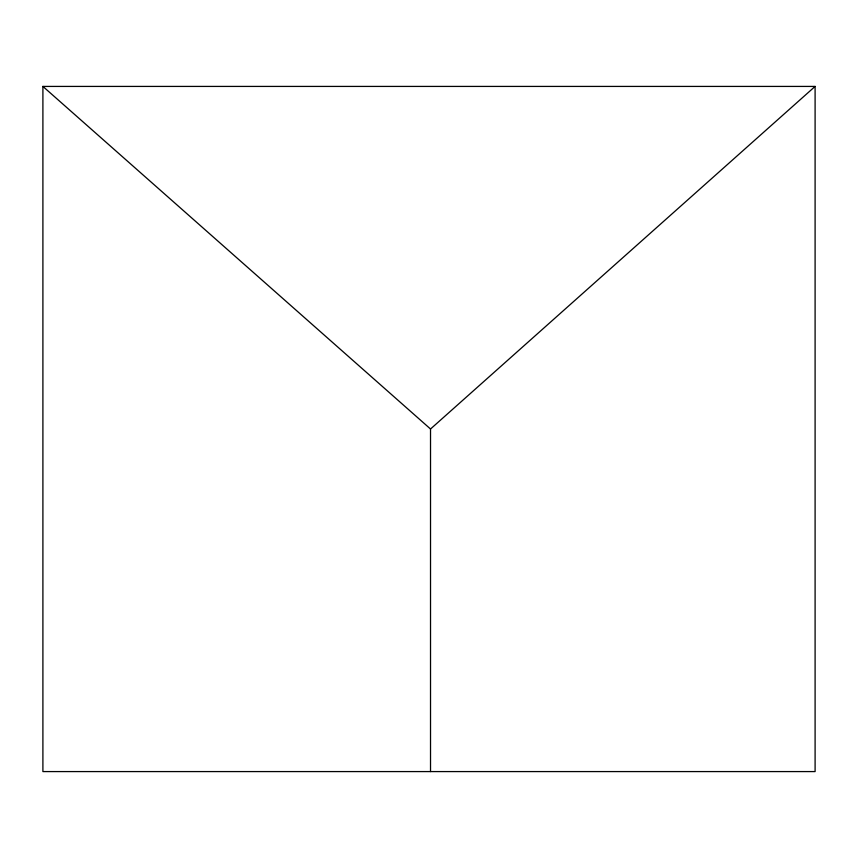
<?xml version="1.0" encoding="UTF-8"?>
<svg xmlns="http://www.w3.org/2000/svg" width="858" height="858" viewBox="0 0 858 858"><rect width="100%" height="100%" fill="white"/><g stroke="black" fill="none" stroke-linecap="round" stroke-linejoin="round"><path stroke-width="1.29" d="M430.523 771.578L430.523 429L815.1 86.422L815.1 771.578L42.9 771.578L42.9 86.422L815.1 86.422M42.9 86.422L430.523 429"/></g></svg>
